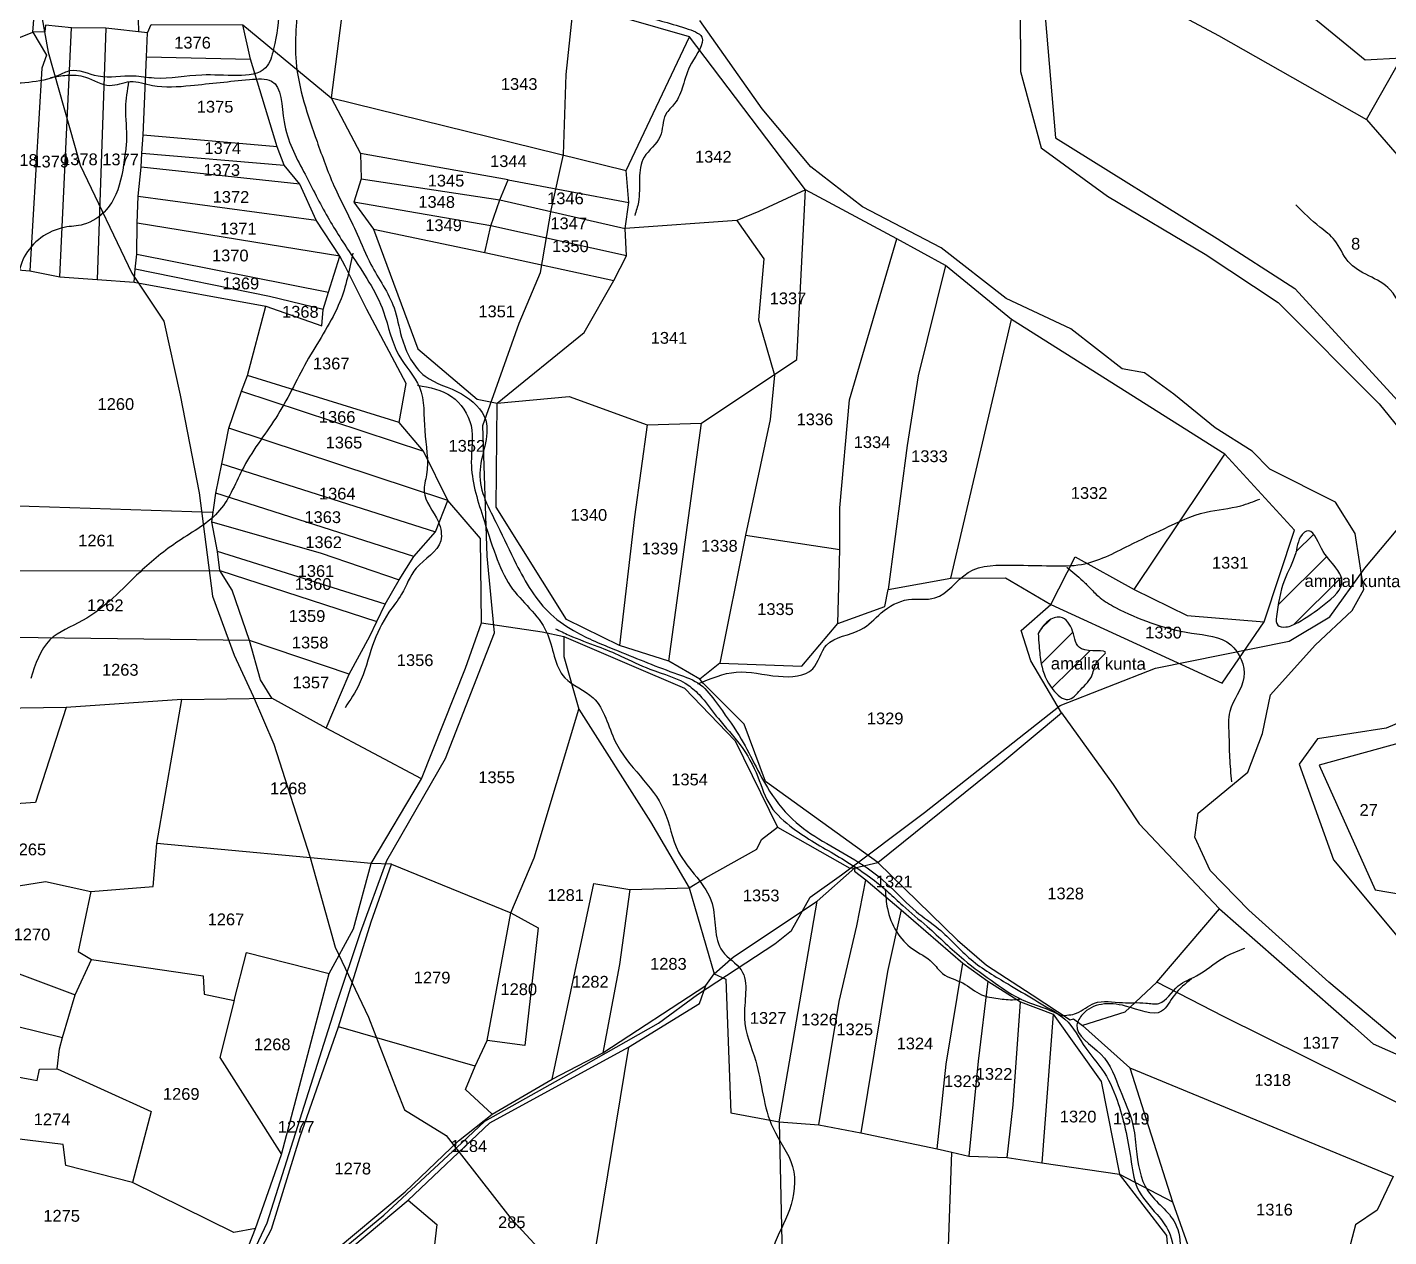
# Model space of a CAD drawing. Header units: inches. Extents: x 179671 to 186598, y 1613440 to 1621634.
# Drawn here: x 182138 to 183871, y 1618280 to 1619819 of the extents above; entities that cross this region are included whole.
import ezdxf
from ezdxf.enums import TextEntityAlignment as Align

# ---------------------------------------------------------------- set-up
doc = ezdxf.new("R2010")
doc.units = ezdxf.units.IN
doc.header["$LTSCALE"] = 15
doc.header["$MEASUREMENT"] = 0
for name, color, linetype in [('HILLS', 3, 'Continuous'), ('PLOT', 7, 'Continuous'), ('PLOT NO', 7, 'Continuous'), ('ROAD', 1, 'Continuous'), ('STREAM', 4, 'Continuous'), ('text1', 7, 'Continuous')]:
    doc.layers.add(name, color=color, linetype=linetype)
doc.styles.get("Standard").update_dxf_attribs({"font": 'arial.ttf'})
pattern_1 = [(44.7684, (179073.567, 1616750.192), (-22.40683, 22.58873), [])]

msp = doc.modelspace()

# ---------------------------------------------------------------- hatches: boundary and pattern name
at = {"layer": 'STREAM'}
h = msp.add_hatch(dxfattribs=at)
h.set_pattern_fill('ANSI31', color=256, scale=254.535425, angle=-0.2316)
h.set_pattern_definition(pattern_1)
edge = h.paths.add_edge_path()
edge.add_spline(control_points=[(183728, 1619068.7), (183730.3, 1619084.6), (183734.4, 1619113.2), (183754.3, 1619145), (183755.7, 1619171.2), (183774.1, 1619182.7), (183785.1, 1619149.9), (183801.2, 1619136.2), (183818.6, 1619108.3), (183787, 1619081.6), (183762.7, 1619064.9), (183743, 1619054.5), (183727.3, 1619056.2), (183727.8, 1619064.5), (183728, 1619068.7)], knot_values=[0, 0, 0, 0, 9.328692, 16.718032, 22.209872, 22.928774, 28.63749, 34.676922, 38.112237, 45.67764, 53.599681, 56.890151, 58.954407, 61.088115, 61.088115, 61.088115, 61.088115], degree=3, periodic=0)
h = msp.add_hatch(dxfattribs=at)
h.set_pattern_fill('ANSI31', color=256, scale=254.535425, angle=-0.2316)
h.set_pattern_definition(pattern_1)
edge = h.paths.add_edge_path()
edge.add_spline(control_points=[(183424.8, 1619047.3), (183428.3, 1619053.1), (183434.7, 1619063.6), (183456.6, 1619072.3), (183471.6, 1619050.2), (183472.1, 1619019.5), (183523, 1619029.3), (183496.2, 1619011.2), (183495.4, 1618991.7), (183479.8, 1618977.6), (183462.5, 1618956.6), (183437.9, 1618979.7), (183428.5, 1619003.9), (183426.1, 1619029.1), (183425.2, 1619042), (183424.8, 1619047.3)], knot_values=[0, 0, 0, 0, 3.9856, 7.181977, 11.838654, 16.79134, 22.911375, 25.954773, 29.48985, 34.261667, 38.223021, 42.759087, 49.765536, 54.28364, 57.415566, 57.415566, 57.415566, 57.415566], degree=3, periodic=0)

# ---------------------------------------------------------------- linework, layer by layer
at = {"layer": 'HILLS'}
for points in [[(183402, 1619844.5), (183402.2, 1619762.3), (183428.6, 1619665.4), (183512.9, 1619603.8), (183637.5, 1619530.1), (183730.3, 1619468.5), (183858.7, 1619339.6), (183915.2, 1619270.2)], [(183903.1, 1618512.6), (183794.6, 1618603.4), (183692.8, 1618695.2), (183643.8, 1618745.7), (183624.2, 1618788.1), (183628.3, 1618818.6), (183691.8, 1618870.8), (183710.2, 1618920.2), (183720.5, 1618969.3), (183777.3, 1619032.3), (183824.4, 1619076.7), (183839.2, 1619103.2), (183828.5, 1619174.7), (183803.4, 1619214.5), (183719.7, 1619256.6), (183697.1, 1619279.4), (183650.1, 1619309.1), (183597.5, 1619351.8), (183560.2, 1619379.2), (183531.7, 1619384.1), (183466.6, 1619434.9), (183383.9, 1619473.8), (183301.3, 1619538.2), (183201.1, 1619590.2), (183135.3, 1619641.3), (183073.7, 1619715.2), (182994.2, 1619827.3)], [(183965.2, 1618968), (183867.9, 1618927), (183780.5, 1618913.2), (183757.1, 1618881), (183800.9, 1618759.4), (183881.6, 1618661.9)]]:
    msp.add_lwpolyline(points, dxfattribs=at)
at = {"layer": 'PLOT'}
for points in [[(183158.1, 1620786.4), (183159.7, 1620740.7), (183142, 1620638), (183265.2, 1620597.8), (183264.6, 1620566.2), (183313.1, 1620507.1), (183399.2, 1620483.2), (183430.5, 1620503.8), (183467.7, 1620462.7), (183473.9, 1620445.9), (183580.6, 1620353.9), (183550.1, 1620282.9), (183541.8, 1620257.9), (183501, 1620114.2), (183479.1, 1620016.7), (183429.1, 1619887.6), (183447.1, 1619677.9), (183652.7, 1619549.9), (183751.3, 1619486.4), (183906.4, 1619317.5)], [(183745.2, 1620434.1), (183761.8, 1620311.5), (183806.2, 1620187.3), (183760.3, 1620003), (183691.6, 1619900.1), (183841, 1619777.3), (183887.3, 1619779.7), (184125.5, 1619673), (184012.2, 1619505.9), (184094.1, 1619461.3), (184154.7, 1619458), (184254.5, 1619566.6), (184371.5, 1619694.1), (184450.4, 1619798.7), (184457.2, 1619809.2)], [(182280.1, 1619812.9), (182279.8, 1619829.3), (182280.5, 1619841.2), (182279.5, 1619849.7), (182286.1, 1619858.9), (182301.1, 1619857.2), (182322.9, 1619854.7), (182359.8, 1619855.2), (182359.2, 1619870.6), (182362, 1619884.6), (182366.2, 1619909.1), (182368.2, 1619927.7), (182369.6, 1619941), (182369.4, 1619947.6), (182370.9, 1619957.7), (182370.1, 1619966.5), (182371, 1619974.8), (182371.7, 1619986.2), (182371.7, 1619993.9), (182371.2, 1620014.9)], [(181692, 1619794.2), (181717.6, 1619790.2), (181738.7, 1619786.9), (181755.8, 1619785), (181777.2, 1619784.3), (181800.4, 1619783.4), (181842.5, 1619786.3), (181941.3, 1619793.9), (182021.2, 1619799.7), (182033.9, 1619797.7), (182119.2, 1619802.1), (182145.2, 1619812.7), (182155.8, 1619947.1)], [(182546.9, 1619901), (182525, 1619729.1), (182562.3, 1619658.2), (182563.2, 1619626.1), (182553.8, 1619596.3), (182578.9, 1619561.7), (182635.4, 1619409.6), (182710.8, 1619345.6), (182736.2, 1619340.3), (182828.1, 1619348.7), (182927.2, 1619312.8), (182996.2, 1619315.1), (183117.9, 1619395.8), (183128.6, 1619611.9), (183069.5, 1619584.2), (183041.4, 1619573), (182899.3, 1619562.8)], [(183429.1, 1619887.6), (183470.7, 1619906.8), (183654.2, 1619808.5), (183842.9, 1619701.3), (183887.3, 1619779.7), (183958.4, 1619887.4)], [(182463.7, 1618206.3), (182552.1, 1618280.7), (182619.4, 1618336.9), (182687.2, 1618401.6), (182729.8, 1618435.6), (182806.1, 1618480.1), (182870.7, 1618513.7), (183001.8, 1618599.2), (183012.6, 1618614.2), (183037.1, 1618635.9), (183143.4, 1618706.8), (183191.3, 1618749), (183220.9, 1618755.8), (183379.8, 1618884), (183454.4, 1618946.5), (183415.5, 1619012.4), (183403, 1619051), (183440.8, 1619084.1), (183471.8, 1619144.8), (183547.2, 1619103.1), (183614.4, 1619070.1), (183712.5, 1619062), (183751, 1619178.7), (183662.4, 1619275.5), (183390.7, 1619446.7), (183306.8, 1619515.8), (183245, 1619549.7), (183128.6, 1619611.9), (182980.9, 1619806.8), (182901.5, 1619829.7)], [(182145.2, 1619812.7), (182162.8, 1619783.2), (182156.8, 1619766.8), (182141.7, 1619509)], [(182291.3, 1619811.6), (182238.3, 1619817.7), (182194.7, 1619818.1), (182161.5, 1619821.6), (182160.8, 1619813.1), (182145.2, 1619812.7)], [(182179.5, 1619501.1), (182194.7, 1619818.1)], [(182238.3, 1619817.7), (182227.1, 1619497.6)], [(182274.3, 1619494.2), (182275.7, 1619510.9), (182277.8, 1619530), (182278, 1619569.6), (182279.4, 1619603.8), (182283.3, 1619640.9), (182284.1, 1619658.4), (182285.7, 1619681.4), (182289.9, 1619781.3), (182291.3, 1619811.6), (182296.1, 1619822.2), (182412.4, 1619821.8)], [(182716.2, 1619060.7), (182715.2, 1619168.1), (182673.3, 1619216.7), (182642.4, 1619279.3), (182611.7, 1619315.6), (182620.4, 1619365.6), (182570.5, 1619459.5), (182542.9, 1619514.8), (182535.9, 1619527.5), (182505.8, 1619573.3), (182485.1, 1619619.1), (182465.1, 1619643.5), (182456.2, 1619666.8), (182422.4, 1619778.4), (182412.4, 1619821.8)], [(182412.4, 1619821.8), (182525, 1619729.1), (182900.4, 1619636.4)], [(183220.9, 1618755.8), (183077.6, 1618858.8), (183050.8, 1618932.1), (182998.7, 1618983.8), (182994.3, 1618989), (182954.6, 1619012.1), (182892.2, 1619032.2), (182824.7, 1619065.3), (182734.9, 1619208), (182736.2, 1619340.3), (182847.1, 1619430.3), (182884.6, 1619496.6), (182901.1, 1619528), (182899.3, 1619562.8), (182904, 1619595.8), (182900.4, 1619636.4), (182980.9, 1619806.8)], [(182289.9, 1619781.3), (182422.4, 1619778.4)], [(183842.9, 1619701.3), (184012.2, 1619505.9)], [(182456.2, 1619666.8), (182285.7, 1619681.4)], [(182284.1, 1619658.4), (182465.1, 1619643.5)], [(182750.5, 1619624.7), (182562.3, 1619658.2)], [(182485.1, 1619619.1), (182283.3, 1619640.9)], [(182563.2, 1619626.1), (182739.7, 1619599.1), (182899.3, 1619562.8)], [(182720.7, 1619532.3), (182728.4, 1619566), (182739.7, 1619599.1), (182750.5, 1619624.7), (182904, 1619595.8)], [(182279.4, 1619603.8), (182505.8, 1619573.3)], [(182901.1, 1619528), (182728.4, 1619566), (182553.8, 1619596.3)], [(182535.9, 1619527.5), (182278, 1619569.6)], [(183041.4, 1619573), (183075.8, 1619524.1), (183068.8, 1619446.4), (183089.4, 1619376.1), (183083.9, 1619319.7), (183052.3, 1619172.5), (183019.6, 1619009.7), (182994.3, 1618989)], [(182578.9, 1619561.7), (182720.7, 1619532.3), (182884.6, 1619496.6)], [(183170, 1619060), (183172.5, 1619154.1), (183172.4, 1619207.3), (183184.9, 1619344.8), (183245, 1619549.7)], [(182277.8, 1619530), (182521.8, 1619481.6)], [(182099.8, 1619512.4), (182141.7, 1619509), (182179.5, 1619501.1), (182227.1, 1619497.6), (182274.3, 1619494.2), (182442, 1619463.9), (182513.2, 1619439), (182514.7, 1619459.6), (182521.8, 1619481.6), (182535.9, 1619527.5)], [(183306.8, 1619515.8), (183272.3, 1619375), (183258.3, 1619286.5), (183233.9, 1619103.3)], [(182514.7, 1619459.6), (182446.4, 1619476.3), (182275.7, 1619510.9)], [(182639.9, 1618862.2), (182518.7, 1618926.8), (182449.3, 1618964.9), (182434.9, 1618988.3), (182421.2, 1619038.3), (182399.2, 1619102.4), (182383.3, 1619127.3), (182380.2, 1619151.7), (182373, 1619189.4), (182378.1, 1619225.7), (182385.9, 1619263.2), (182394.8, 1619308.6), (182411.1, 1619355.6), (182418.5, 1619375.8), (182442, 1619463.9)], [(183313.5, 1619117.9), (183390.7, 1619446.7)], [(182611.7, 1619315.6), (182418.5, 1619375.8)], [(182411.1, 1619355.6), (182642.4, 1619279.3)], [(182673.3, 1619216.7), (182394.8, 1619308.6)], [(182927.2, 1619312.8), (182911.2, 1619195.7), (182892.2, 1619032.2)], [(182954.6, 1619012.1), (182996.2, 1619315.1)], [(183547.2, 1619103.1), (183662.4, 1619275.5)], [(182385.9, 1619263.2), (182658, 1619176.5)], [(182630.1, 1619145.1), (182378.1, 1619225.7)], [(182062.5, 1619211.8), (182373.7, 1619201.9)], [(182518.7, 1618926.8), (182547.8, 1618995.7), (182574.2, 1619043.9), (182583, 1619062.5), (182593.8, 1619084.6), (182611.7, 1619115.4), (182630.1, 1619145.1), (182658, 1619176.5), (182673.3, 1619216.7)], [(182373, 1619189.4), (182512.5, 1619149.6), (182611.7, 1619115.4)], [(183052.3, 1619172.5), (183172.5, 1619154.1)], [(182593.8, 1619084.6), (182380.2, 1619151.7)], [(182050.2, 1619127.2), (182383.3, 1619127.3), (182583, 1619062.5)], [(183019.6, 1619009.7), (183124, 1619005.9), (183170, 1619060), (183229.8, 1619081.6), (183233.9, 1619103.3), (183313.5, 1619117.9), (183383.4, 1619118), (183440.8, 1619084.1), (183659.1, 1618984), (183712.5, 1619062)], [(182178.8, 1617700.2), (182213.4, 1617748.5), (182226.3, 1617788.2), (182245.9, 1617839), (182256.6, 1617868.6), (182277.9, 1617931.8), (182303.5, 1618013.2), (182305, 1618048), (182325.8, 1618060.8), (182329.9, 1618130.2), (182356.7, 1618135.8), (182365.2, 1618152.1), (182398.5, 1618213.4), (182428.8, 1618290.1), (182462, 1618384.2), (182522.4, 1618614.4), (182553.6, 1618671.4), (182575.8, 1618754.5), (182639.9, 1618862.2), (182695.8, 1619003), (182716.2, 1619060.7)], [(182716.2, 1619060.7), (182793.7, 1619049.3), (182821, 1619043.6), (182904.2, 1619007.8), (182974.8, 1618977.8), (183039.2, 1618910.6), (183093.2, 1618800.8), (183185.1, 1618748.5), (183191.3, 1618749)], [(182547.8, 1618995.7), (182421.2, 1619038.3), (182050.6, 1619042.9)], [(182821, 1619043.6), (182821, 1619017.9), (182840.1, 1618950.8), (182931.6, 1618807.4), (182980.5, 1618723.8), (183012.6, 1618614.2), (183027.2, 1618607.5), (183033.7, 1618437.3), (183095.2, 1618425.7), (183145.7, 1618421.8), (183199, 1618412), (183296.5, 1618391.6), (183315.1, 1618387.4), (183336.5, 1618382.3), (183385.3, 1618380.3), (183429.5, 1618373.8), (183528.2, 1618359.4), (183596, 1618324.1)], [(182334.8, 1618963.4), (182187.7, 1618953.1), (182043, 1618951)], [(182380.3, 1618158.8), (182449.2, 1618289), (182485.1, 1618406), (182534.5, 1618546.6), (182576, 1618680.2), (182601.8, 1618753.6), (182575.8, 1618754.5), (182303.1, 1618780.2), (182334.8, 1618963.4), (182449.3, 1618964.9)], [(182187.7, 1618953.1), (182148.8, 1618832.1), (182080.3, 1618827.5), (182075.1, 1618800.1), (181945.8, 1618836.5), (181934.2, 1618859.6)], [(182729.8, 1618435.6), (182695.8, 1618466.9), (182708.4, 1618496.5), (182723.4, 1618529.5), (182753.8, 1618691.6), (182783.4, 1618761.6), (182840.1, 1618950.8)], [(183454.4, 1618946.5), (183520.1, 1618855.3), (183553.2, 1618805), (183655.7, 1618696.7), (183825.1, 1618548.6), (183851.4, 1618525.2), (183934.9, 1618488), (184001.2, 1618447.2), (184029, 1618431.4), (184082.1, 1618394.1), (184168, 1618345.9), (184181.5, 1618336.8), (184219.7, 1618524.8), (184220.3, 1618527.1), (184268.9, 1618524.4), (184318, 1618519.8), (184341.6, 1618516.8), (184371.2, 1618512.9), (184395.7, 1618510.7), (184428.4, 1618507.6)], [(183929, 1618920), (183782.3, 1618879.6), (183853.9, 1618721.2), (183888.4, 1618715.2)], [(182806.1, 1618480.1), (182859.2, 1618729.1), (182905, 1618721.4), (182980.5, 1618723.8), (183001.6, 1618736.5), (183066.8, 1618772.9), (183072.9, 1618785.3), (183093.2, 1618800.8)], [(182219.3, 1618718.9), (182298.4, 1618725.2), (182303.1, 1618780.2)], [(181889, 1618759.6), (181901.4, 1618738.9), (181934.8, 1618736), (181931.9, 1618695.9), (182024.6, 1618652.8), (182199, 1618587.3), (182219.9, 1618632.2), (182362.1, 1618611.8), (182363.2, 1618588.4), (182401.5, 1618580.1), (182417.3, 1618641.4), (182522.4, 1618614.4)], [(182601.8, 1618753.6), (182753.8, 1618691.6), (182788.6, 1618672.9), (182771.7, 1618522.8), (182723.4, 1618529.5)], [(183220.9, 1618755.8), (183322.3, 1618656.9), (183358.9, 1618625.1), (183417, 1618587.6), (183465.6, 1618555.6), (183469.9, 1618556.8), (183481.3, 1618548.4), (183541.5, 1618494.7), (183596, 1618324.1), (183615.4, 1618268.8), (183615.2, 1618218.6), (183616, 1618197.2), (183675.4, 1618135.8), (183697.1, 1617987.8), (183709.2, 1617911.7), (183720.2, 1617876.1), (183725.4, 1617854.3)], [(183145.7, 1618421.8), (183154, 1618474.2), (183171.7, 1618578.9), (183194, 1618675.2), (183205.3, 1618733.8)], [(183191.3, 1618749), (183190.9, 1618744.9), (183205.3, 1618733.8), (183250.6, 1618695.4), (183328.8, 1618627.6), (183360.9, 1618604.7), (183402.2, 1618578.6), (183444, 1618562.9), (183505.2, 1618477), (183528.2, 1618359.4)], [(182024.6, 1618652.8), (182049.9, 1618713.8), (182161.5, 1618731.8), (182219.3, 1618718.9), (182203, 1618642.7), (182219.9, 1618632.2)], [(182905, 1618721.4), (182892, 1618626.1), (182870.7, 1618513.7)], [(183095.2, 1618425.7), (183143.4, 1618706.8)], [(183250.6, 1618695.4), (183233.2, 1618617.1), (183199, 1618412)], [(183924.3, 1618429.3), (183660.6, 1618560), (183575.7, 1618603.4), (183655.7, 1618696.7)], [(183296.5, 1618391.6), (183307.7, 1618499.3), (183328.8, 1618627.6)], [(181888.4, 1618605.6), (182183, 1618533)], [(182380.3, 1618158.8), (182379.3, 1618131.4), (182552.4, 1618267.3), (182622.9, 1618326.2), (182726.8, 1618424.5), (182903.4, 1618520.9), (182993.8, 1618576.5), (183001.8, 1618599.2)], [(183360.9, 1618604.7), (183348.6, 1618502.8), (183336.5, 1618382.3)], [(183575.7, 1618603.4), (183535, 1618565.2), (183481.3, 1618548.4)], [(182047.2, 1618413.4), (182056.4, 1618469.1), (182069.1, 1618476.7), (182070.5, 1618493.1), (182150.8, 1618478.5), (182153.8, 1618492.9), (182176.5, 1618493.1), (182179.4, 1618518.5), (182183, 1618533), (182199, 1618587.3)], [(182401.5, 1618580.1), (182383.5, 1618507.6), (182462, 1618384.2)], [(183385.3, 1618380.3), (183393, 1618447.5), (183402.2, 1618578.6)], [(183444, 1618562.9), (183429.5, 1618373.8)], [(182708.4, 1618496.5), (182534.5, 1618546.6)], [(182903.4, 1618520.9), (182844.7, 1618164.7), (182872.3, 1618150.4), (182972.7, 1617987), (182956.6, 1617837.2), (182967.6, 1617825.6), (182968.6, 1617628.5)], [(182176.5, 1618493.1), (182295.9, 1618438.9), (182272.2, 1618348.7)], [(183541.5, 1618494.7), (183876.5, 1618356.3)], [(182428.8, 1618290.1), (182401.1, 1618285.1), (182272.2, 1618348.7), (182187.5, 1618370.4), (182184.1, 1618396.9), (182047.2, 1618413.4), (181973.8, 1618424.8), (181960.4, 1618425.7)], [(183095.2, 1618425.7), (183102.4, 1618101.7), (183131.4, 1617987.1), (182972.7, 1617987)], [(183102.4, 1618101.7), (183300.3, 1618118.3), (183308, 1618195.4), (183315.1, 1618387.4)], [(183308, 1618195.4), (183594.8, 1618202.5), (183588.7, 1618281), (183528.2, 1618359.4)], [(183876.5, 1618356.3), (183856.2, 1618313.4), (183828.9, 1618294.9), (183798.6, 1618180.1)], [(182622.9, 1618326.2), (182659.7, 1618295.2), (182641.3, 1618137.5), (182629.9, 1618137.2), (182621.2, 1618088.6), (182591.5, 1617935.4), (182586.8, 1617871.8), (182578.4, 1617796.4), (182581.3, 1617696.8), (182588, 1617608.5), (182588.6, 1617575.7), (182657.5, 1617575.2), (182655.2, 1617507)]]:
    msp.add_lwpolyline(points, dxfattribs=at)
at = {"layer": 'ROAD'}
for points in [[(182393.6, 1618191), (182443.6, 1618297.1), (182532.5, 1618577.9), (182562.4, 1618666.9), (182596, 1618758.5), (182670.6, 1618888.3), (182732.9, 1619048.1), (182723.7, 1619145.8), (182718.2, 1619312), (182764.2, 1619442.2), (182791.5, 1619506.8), (182805.1, 1619586.2), (182820.7, 1619656.8), (182824.2, 1619758.7), (182841.1, 1619919.1)], [(182156.3, 1619834.2), (182164.8, 1619787.1), (182205.7, 1619643.4), (182271.2, 1619506), (182312, 1619444.6), (182332.7, 1619350.4), (182357.1, 1619226.2), (182374.2, 1619094.8), (182401.6, 1619019.6), (182425.7, 1618967.7), (182451.9, 1618906.3), (182498.3, 1618762.2), (182530.1, 1618648.2), (182572.6, 1618558.9), (182608.7, 1618465.8), (182618.5, 1618441), (182671.2, 1618408.6), (182752.5, 1618304.3), (182845.6, 1618203.6)], [(182356.5, 1618122.7), (182461.3, 1618199.3), (182592.1, 1618307.1), (182691.4, 1618399.2), (182720.5, 1618426.6), (182821.3, 1618482.9), (182941.7, 1618551.5), (182991.2, 1618588), (183089.9, 1618652.2), (183111.1, 1618669.1), (183134.8, 1618711.9), (183174.4, 1618740.3), (183280.1, 1618819.6), (183452.9, 1618955.7), (183574, 1619003.2), (183744.1, 1619037.6), (183796.2, 1619068.6), (183840.4, 1619130.3), (183938.1, 1619246.6)]]:
    msp.add_lwpolyline(points, dxfattribs=at)
at = {"layer": 'STREAM'}
for points in [[(182404.9, 1620473.9), (182424.5, 1620433.6), (182434.5, 1620375.9), (182438.7, 1620347.6), (182422.6, 1620294.2), (182398.1, 1620254.7), (182374.3, 1620195.8), (182369.4, 1620135.2), (182396.1, 1620089.7), (182443.7, 1620009.7), (182477.7, 1619939.9), (182482.9, 1619855.7), (182480.4, 1619775), (182507, 1619673.5), (182528.6, 1619617), (182558.1, 1619555.6), (182575.6, 1619516.9), (182605, 1619461.8), (182614.7, 1619424.4), (182644.6, 1619374.7), (182690.9, 1619352.2), (182721.7, 1619318.6), (182714.2, 1619251.4), (182736.7, 1619184.8), (182760.5, 1619135.7), (182804.6, 1619071.8), (182838, 1619048.5), (182890.3, 1619025.1), (182965.8, 1618995.6), (182995, 1618982.1), (183015.3, 1618959.1), (183044.3, 1618917.3), (183083.1, 1618846.8), (183116.9, 1618806.7), (183196.7, 1618756), (183236.6, 1618724.9), (183269.5, 1618693.4), (183298.2, 1618671.4), (183339.4, 1618632.4), (183386.9, 1618600.9), (183453.8, 1618561.1)], [(182047.3, 1620121.6), (182094.7, 1620113), (182145.2, 1620115.1), (182199.3, 1620135.7), (182243.3, 1620145), (182297, 1620156.1), (182338.1, 1620170.7), (182341.8, 1620172.5), (182346.5, 1620159.3), (182347.7, 1620123.2), (182373.8, 1620072.7), (182411.3, 1620023.7), (182442.9, 1619985.2), (182451.9, 1619919.7), (182458.7, 1619843.8), (182451.8, 1619791.3), (182441.6, 1619767.3), (182405.8, 1619757.4), (182360.3, 1619758), (182299.7, 1619754), (182273.6, 1619756.7), (182228.6, 1619756.4), (182192.5, 1619763.3), (182177.7, 1619757.5), (182101.2, 1619745.5), (182033.9, 1619730.6), (181979.5, 1619713.6), (181947.9, 1619700.7), (181891.9, 1619696.3), (181841.8, 1619683.1), (181797.9, 1619653.4), (181797, 1619638.7)], [(182366, 1620146.7), (182397.6, 1620121.7), (182439, 1620082.1), (182455.8, 1620051.9), (182487.2, 1619983.5), (182538.7, 1619930.9), (182629.9, 1619897), (182707.4, 1619875), (182795.8, 1619869), (182832, 1619864.7), (182858.3, 1619853.8), (182879.9, 1619846.6), (182917, 1619834.7), (182976.2, 1619817.6), (182996.8, 1619806.2), (182983.6, 1619773.1), (182972.7, 1619744), (182962.2, 1619721.9), (182950.9, 1619707.9), (182943.7, 1619679.7), (182923.4, 1619653.5), (182916.1, 1619596.2), (182911.3, 1619579.3)], [(182168, 1619754.9), (182188.5, 1619757.8), (182212.3, 1619755.3), (182243.3, 1619744.8), (182269.3, 1619749.6), (182297.6, 1619744.9), (182346.2, 1619744.7), (182383.9, 1619748.6), (182421, 1619752.3), (182449.1, 1619750.3), (182465.1, 1619698.6), (182490, 1619635.2), (182518.8, 1619580.5), (182550.1, 1619530.2), (182591.6, 1619456.8), (182611.2, 1619401.3), (182637.3, 1619360.6), (182644.1, 1619305.5), (182646.4, 1619249.4), (182643.3, 1619228.4), (182661.5, 1619189.4), (182664.4, 1619165.3), (182633.3, 1619130.3), (182614.6, 1619097.3), (182598.6, 1619074.4), (182577.7, 1619031.9), (182560.8, 1618982.9), (182542.7, 1618952.8)], [(182267.2, 1619749.5), (182263.3, 1619716.3), (182264.5, 1619675.1), (182262.6, 1619656.2), (182251, 1619606), (182239, 1619586.7), (182209.6, 1619567.8), (182185.4, 1619564.1), (182134.5, 1619526.5), (182124.9, 1619496.4), (182115.3, 1619458.5), (182111.4, 1619436.7), (182108, 1619413.5)], [(184023.7, 1619354.5), (183967.1, 1619379.7), (183939.4, 1619407.4), (183897.9, 1619441.6), (183872.6, 1619485), (183819.2, 1619520.9), (183802.4, 1619547.6), (183783.4, 1619564.5), (183752.8, 1619592.8)], [(182552.6, 1619531.4), (182536.1, 1619469.3), (182496.3, 1619397.5), (182457.1, 1619325.7), (182413.7, 1619259.1), (182383.1, 1619204.1), (182330.7, 1619164.8), (182281.8, 1619125.5), (182208.7, 1619063.7), (182167, 1619039.2), (182142.7, 1618989.8)], [(182635, 1619363.3), (182678.3, 1619348.9), (182703, 1619311.8), (182703.4, 1619265.1), (182718, 1619196.1), (182734.5, 1619146.5), (182753.3, 1619107.6), (182799.2, 1619049.1), (182822.4, 1618990.9), (182858.4, 1618965.5), (182886.6, 1618909.9), (182948.5, 1618822.5), (182967.2, 1618769.2), (183009.8, 1618703.7), (183023.2, 1618642.8), (183046.8, 1618619.1), (183051, 1618557.7), (183065.4, 1618503.1), (183087.4, 1618417.7), (183112.2, 1618369), (183108.3, 1618313.6), (183088.1, 1618266.9), (183083.2, 1618183.1), (183093.8, 1618086.4), (183097.2, 1618044.2), (183139.3, 1618026.6), (183194.5, 1618005.3), (183253.4, 1617989.8), (183272.3, 1617979.6), (183276.5, 1617952.9), (183275, 1617934.7), (183250.2, 1617917.3), (183222.9, 1617828.1), (183217.6, 1617770.7), (183199.3, 1617737.3), (183182.4, 1617696), (183164.8, 1617668.4), (183139.9, 1617629.3), (183107, 1617565.4), (183092.3, 1617546.6)], [(182991.8, 1618983.2), (183040.5, 1618998.1), (183094.3, 1618992.8), (183137.9, 1619002.5), (183155.6, 1619032.6), (183199.3, 1619052.2), (183225.1, 1619073.4), (183259.6, 1619090.4), (183293.3, 1619092.5), (183335.6, 1619124.7), (183394.2, 1619134.3), (183441.3, 1619133.5), (183480.1, 1619135.2), (183540.7, 1619159.4), (183585.1, 1619180.6), (183638.5, 1619201.8), (183682.7, 1619209.9), (183707, 1619218.4)], [(183728, 1619068.7), (183738.2, 1619115.1), (183752.6, 1619149.8), (183763.2, 1619175.7), (183766.3, 1619177.6), (183785.3, 1619155.5), (183803.8, 1619131), (183811.5, 1619115.3), (183789, 1619084), (183755.6, 1619061.4), (183739.9, 1619055.6), (183729.7, 1619057.9), (183728, 1619068.7)], [(183461.3, 1619131.8), (183481.7, 1619114.3), (183491.3, 1619104.6), (183503.6, 1619092.8), (183523.4, 1619080.4), (183568.4, 1619060.9), (183619.9, 1619047.9), (183670, 1619032.9), (183686.7, 1618991.4), (183668.6, 1618947.8), (183667.5, 1618919.7), (183668.4, 1618889.6), (183670.8, 1618858.4)], [(183424.8, 1619047.3), (183437.5, 1619063.1), (183453, 1619068), (183468.7, 1619050.2), (183479.9, 1619027.7), (183510.7, 1619022.8), (183500.1, 1619011.5), (183493.7, 1618994.7), (183478.7, 1618975.5), (183462.8, 1618963.2), (183443.6, 1618976.1), (183428.8, 1619008.6), (183426, 1619031.4), (183424.8, 1619047.3)], [(182810.7, 1619053.4), (182827.7, 1619045.2), (182864.5, 1619030.7), (182893.8, 1619018.6), (182930.6, 1619002), (182981.3, 1618980.3), (182996.8, 1618965.6), (183017.8, 1618938.9), (183045.6, 1618905.6), (183068, 1618864.8), (183084.5, 1618827.4), (183112.7, 1618799.6), (183168.3, 1618764.7), (183219.5, 1618730.5), (183234.1, 1618718.2), (183252.5, 1618701), (183283.5, 1618674.4), (183330.1, 1618632.2), (183370.1, 1618602.4), (183404.5, 1618581.2), (183458.9, 1618556.4), (183485.5, 1618519.4), (183505.8, 1618493), (183525.2, 1618453.5), (183542.6, 1618379.3), (183551, 1618342), (183576.2, 1618307.7), (183591, 1618286.2), (183597.2, 1618250), (183598.6, 1618212.2), (183617.8, 1618181.6), (183643.8, 1618154.8), (183663, 1618129.7), (183676.3, 1618102.4), (183696.8, 1618080.9), (183704.3, 1618055.4), (183687.7, 1618011.3), (183681, 1617990.5), (183678.5, 1617971.1)], [(183230.3, 1618721.1), (183232.9, 1618697.3), (183244.5, 1618668), (183265, 1618645.8), (183290.1, 1618628.7), (183303.1, 1618614.6), (183328.8, 1618602.5), (183352.9, 1618587.4), (183373.8, 1618582.7), (183394.6, 1618581.3), (183403.1, 1618582.3)], [(183453.8, 1618561.1), (183473.6, 1618564), (183496.4, 1618576.8), (183532.1, 1618577.5), (183561.7, 1618577), (183578.5, 1618576.5), (183603.1, 1618598.7), (183626.3, 1618611.5), (183659.9, 1618634.1), (183687.9, 1618646.9)], [(183619.8, 1618607.7), (183598.3, 1618587.2), (183581.9, 1618566.6), (183535.9, 1618573.2), (183481.2, 1618562.5), (183474.2, 1618549.4), (183504.4, 1618512.1), (183529, 1618466.1), (183545, 1618423.6), (183549.7, 1618391.6), (183564.6, 1618337.8), (183599.2, 1618296.8), (183606, 1618261.2), (183608.8, 1618210.5), (183628.6, 1618178.7), (183654.5, 1618148.2), (183683.7, 1618110.7), (183711.3, 1618072.8), (183713.1, 1618051.8), (183701.5, 1618030.3), (183692.5, 1618001.6), (183682.7, 1617979.5), (183669.4, 1617963.7), (183649.4, 1617933.1), (183630.7, 1617900.2), (183606.3, 1617861.1), (183591.3, 1617826.2), (183593.1, 1617783.8), (183583.2, 1617739.7), (183541.6, 1617628.1), (183505.6, 1617578.1), (183503.9, 1617504.5), (183483, 1617434.4), (183452.3, 1617347.9)]]:
    msp.add_spline(points, degree=3, dxfattribs=at)

# ---------------------------------------------------------------- texts
at = {"layer": 'PLOT NO'}
for s, p in [('1376', (182348.6, 1619799.2)), ('1343', (182764.3, 1619746.6)), ('1375', (182377.3, 1619717.7)), ('1374', (182387.1, 1619665)), ('1218', (182128.2, 1619649.9)), ('1379', (182168.1, 1619647.9)), ('1378', (182204.6, 1619650.8)), ('1377', (182257, 1619650.6)), ('1344', (182750.6, 1619648.4)), ('1342', (183011.4, 1619654)), ('1373', (182385.8, 1619637.2)), ('1345', (182671.2, 1619623.6)), ('1372', (182397.5, 1619602.9)), ('1348', (182659.3, 1619596.5)), ('1346', (182823.2, 1619601.1)), ('1371', (182406.8, 1619562.6)), ('1349', (182668.1, 1619566.9)), ('1347', (182827.3, 1619569.2)), ('1350', (182829.5, 1619540.2)), ('8', (183828.9, 1619543.3)), ('1370', (182396.6, 1619528.4)), ('1369', (182410.1, 1619492.8)), ('1337', (183106.4, 1619473.8)), ('1368', (182485.8, 1619456.7)), ('1351', (182735.7, 1619457.2)), ('1341', (182955, 1619423.5)), ('1367', (182525.1, 1619390.9)), ('1260', (182251, 1619339.3)), ('1366', (182532.6, 1619322.9)), ('1336', (183140.7, 1619319.8)), ('1365', (182541.3, 1619290.3)), ('1352', (182697.7, 1619286.1)), ('1334', (183213.4, 1619290.8)), ('1333', (183286.5, 1619272.9)), ('1364', (182532.8, 1619225.3)), ('1332', (183489.7, 1619226.1)), ('1363', (182514.3, 1619195.4)), ('1340', (182853, 1619198.2)), ('1261', (182226.4, 1619165.6)), ('1362', (182515.4, 1619163.5)), ('1338', (183019.1, 1619158.9)), ('1339', (182943.5, 1619155.4)), ('1361', (182505.7, 1619126.8)), ('1331', (183669.3, 1619137.3)), ('1360', (182502.1, 1619110.3)), ('1262', (182237.5, 1619083.2)), ('1335', (183090.6, 1619078.3)), ('1359', (182494.3, 1619069.5)), ('1330', (183584.4, 1619048.5)), ('1358', (182498.3, 1619035.8)), ('1356', (182631.9, 1619013.4)), ('1263', (182256.6, 1619001.1)), ('1357', (182499.2, 1618985)), ('1329', (183230.1, 1618939.2)), ('1355', (182735.6, 1618864.3)), ('1268', (182470.4, 1618850.2)), ('1354', (182981.2, 1618861.5)), ('27', (183845.5, 1618822.7)), ('1265', (182139, 1618772.5)), ('1321', (183241.6, 1618731.6)), ('1281', (182823.4, 1618714.4)), ('1353', (183072.3, 1618713.9)), ('1328', (183459.8, 1618716.4)), ('1267', (182391.1, 1618683.5)), ('1270', (182144.2, 1618664.3)), ('1283', (182954.2, 1618626.9)), ('1279', (182653.5, 1618609.4)), ('1282', (182854.9, 1618604.1)), ('1280', (182763.8, 1618594.6)), ('1327', (183081.2, 1618558)), ('1326', (183146.6, 1618556)), ('1325', (183191.4, 1618543.5)), ('1268', (182450, 1618524.4)), ('1324', (183268, 1618525.5)), ('1317', (183784.6, 1618526.4)), ('1322', (183368.7, 1618486.8)), ('1323', (183328.5, 1618477.5)), ('1318', (183723.3, 1618479.1)), ('1269', (182334.2, 1618461.3)), ('1320', (183475.7, 1618432.5)), ('1274', (182169.8, 1618429)), ('1277', (182480.4, 1618419.4)), ('1319', (183543.3, 1618429.9)), ('1284', (182700.3, 1618395)), ('1278', (182552.5, 1618366.4)), ('1316', (183725.6, 1618314.1)), ('1275', (182182, 1618306.2)), ('285', (182754.9, 1618298))]:
    msp.add_text(s, height=15, rotation=359.7684, dxfattribs=at).set_placement(p, align=Align.MIDDLE_CENTER)
at = {"layer": 'text1'}
for s, p in [('ammal kunta', (183763.7, 1619106.7)), ('amalla kunta', (183440.9, 1619001.6))]:
    msp.add_text(s, height=15.272, rotation=359.7684, dxfattribs=at).set_placement(p)

doc.saveas('drawing.dxf')
